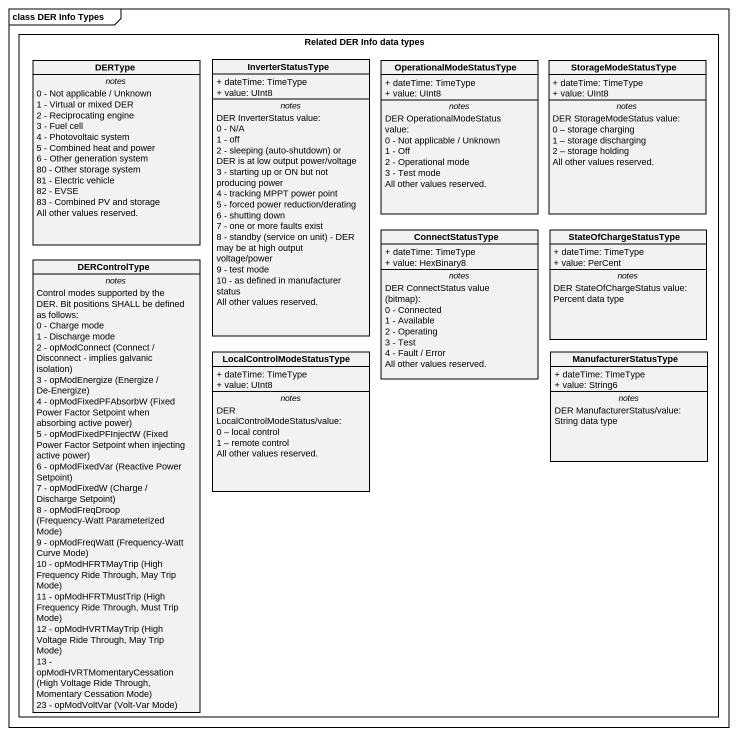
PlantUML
@startuml
mainframe class DER Info Types
hide circle
hide empty members
skinparam classAttributeIconSize 0
rectangle "Related DER Info data types" as Related_DER_Info_data_types {
  class DERType {
    -- notes --
    0 - Not applicable / Unknown
    1 - Virtual or mixed DER
    2 - Reciprocating engine
    3 - Fuel cell
    4 - Photovoltaic system
    5 - Combined heat and power
    6 - Other generation system
    80 - Other storage system
    81 - Electric vehicle
    82 - EVSE
    83 - Combined PV and storage
    All other values reserved.
  }
  class InverterStatusType {
    + dateTime: TimeType
    + value: UInt8
    -- notes --
    DER InverterStatus value:
    0 - N/A
    1 - off
    {field} 2 - sleeping (auto-shutdown) or DER is at low output power/voltage
    3 - starting up or ON but not producing power
    4 - tracking MPPT power point
    5 - forced power reduction/derating
    6 - shutting down
    7 - one or more faults exist
    {field} 8 - standby (service on unit) - DER may be at high output voltage/power
    9 - test mode
    10 - as defined in manufacturer status
    All other values reserved.
  }
  class OperationalModeStatusType {
    + dateTime: TimeType
    + value: UInt8
    -- notes --
    DER OperationalModeStatus value:
    0 - Not applicable / Unknown
    1 - Off
    2 - Operational mode
    3 - Test mode
    All other values reserved.
  }
  class StorageModeStatusType {
    + dateTime: TimeType
    + value: UInt8
    -- notes --
    DER StorageModeStatus value:
    0 – storage charging
    1 – storage discharging
    2 – storage holding
    All other values reserved.
  }
  class DERControlType {
    -- notes --
    Control modes supported by the DER. Bit positions SHALL be defined as follows:
    0 - Charge mode
    1 - Discharge mode
    {field} 2 - opModConnect (Connect / Disconnect - implies galvanic isolation)
    {field} 3 - opModEnergize (Energize / De-Energize)
    {field} 4 - opModFixedPFAbsorbW (Fixed Power Factor Setpoint when absorbing active power)
    {field} 5 - opModFixedPFInjectW (Fixed Power Factor Setpoint when injecting active power)
    {field} 6 - opModFixedVar (Reactive Power Setpoint)
    {field} 7 - opModFixedW (Charge / Discharge Setpoint)
    {field} 8 - opModFreqDroop (Frequency-Watt Parameterized Mode)
    {field} 9 - opModFreqWatt (Frequency-Watt Curve Mode)
    {field} 10 - opModHFRTMayTrip (High Frequency Ride Through, May Trip Mode)
    {field} 11 - opModHFRTMustTrip (High Frequency Ride Through, Must Trip Mode)
    {field} 12 - opModHVRTMayTrip (High Voltage Ride Through, May Trip Mode)
    {field} 13 - opModHVRTMomentaryCessation (High Voltage Ride Through, Momentary Cessation Mode)
    {field} 23 - opModVoltVar (Volt-Var Mode)
  }
  class ConnectStatusType {
    + dateTime: TimeType
    + value: HexBinary8
    -- notes --
    {field} DER ConnectStatus value (bitmap):
    0 - Connected
    1 - Available
    2 - Operating
    3 - Test
    4 - Fault / Error
    All other values reserved.
  }
  class StateOfChargeStatusType {
    + dateTime: TimeType
    + value: PerCent
    -- notes --
    DER StateOfChargeStatus value: Percent data type
  }
  class LocalControlModeStatusType {
    + dateTime: TimeType
    + value: UInt8
    -- notes --
    DER LocalControlModeStatus/value:
    0 – local control
    1 – remote control
    All other values reserved.
  }
  class ManufacturerStatusType {
    + dateTime: TimeType
    + value: String6
    -- notes --
    DER ManufacturerStatus/value: String data type
  }
}
@enduml
